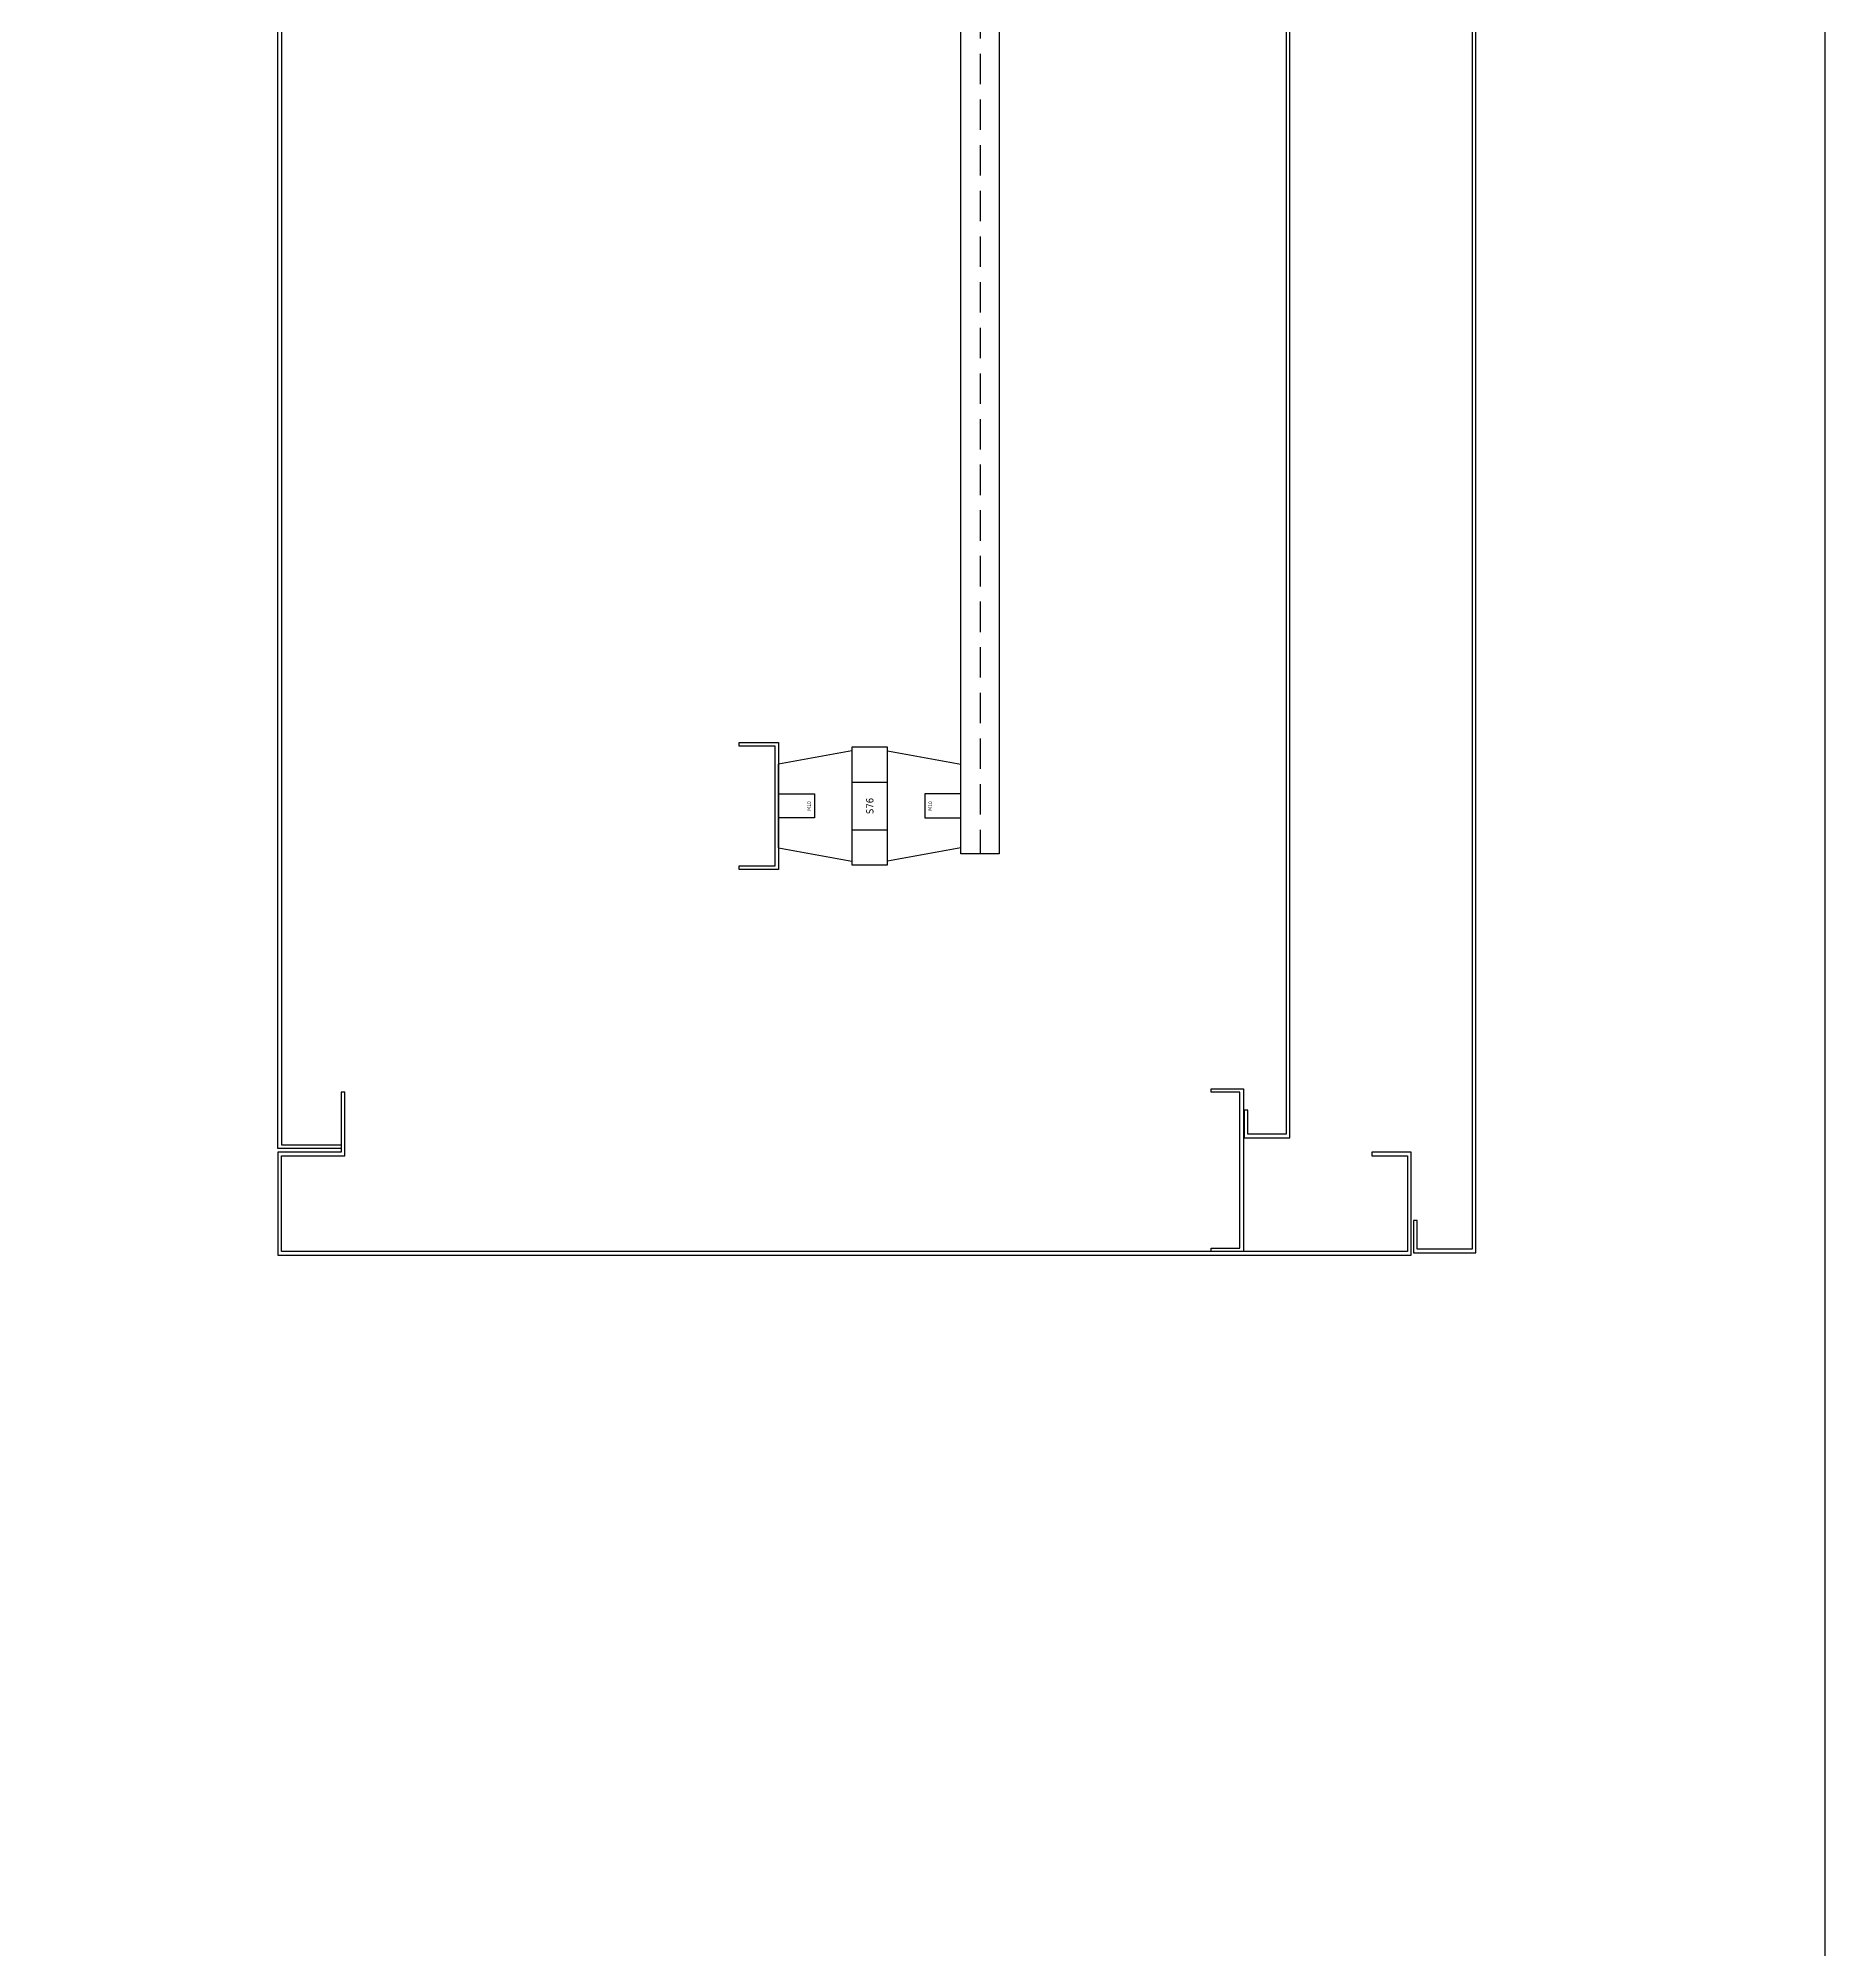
# Model space of a CAD drawing. Header units: millimetres. Extents: x 0 to 5940, y 0 to 4200.
# Drawn here: x 5194 to 5940, y 1712 to 2510 of the extents above; entities that cross this region are included whole.
import ezdxf
from ezdxf.enums import TextEntityAlignment as Align

# ---------------------------------------------------------------- set-up
doc = ezdxf.new("R2010")
doc.units = ezdxf.units.MM
doc.linetypes.add('HIDDENX2', pattern=[19.05, 12.7, -6.35])
doc.styles.add('Tahoma (Input Text)', font='tahoma.ttf')

# ---------------------------------------------------------------- blocks, each defined once
blk = doc.blocks.new('khungtenAsean2')
at = {"color": 7}
blk.add_lwpolyline([(0, 0), (2970, 0), (2970, -2100), (0, -2100)], close=True, dxfattribs=at)
at = {"color": 1, "style": 'Tahoma (Input Text)', "flags": 8}
for tag, p in [('#03', (506.57, -2019.3)), ('#01', (137.05, -2021.28)), ('#05', (1106.63, -2021.28)), ('#07', (1834.68, -2021.28)), ('#09', (2146.72, -2021.28)), ('#02', (98.46, -2081.28)), ('#04', (486.11, -2081.28)), ('#06', (1065.33, -2081.28)), ('#08', (1817.45, -2081.28)), ('#10', (2146.72, -2081.28))]:
    blk.add_attdef(tag, p, '', height=25, dxfattribs=at)
blk.add_attdef('#11', text='', height=25, dxfattribs=at).set_placement((2914.99, -2067.35), align=Align.CENTER)
blk = doc.blocks.new('su76-1')
at = {"color": 1}
for p, q in [((-17.5, 76), (-23, 45.5)), ((-17.5, 76), (17.5, 76)), ((23, 45.5), (17.5, 76)), ((24.5, 45.5), (-24.5, 45.5)), ((-24.5, 45.5), (-24.5, 30.5)), ((-10, 45.5), (-10, 30.5)), ((10, 45.5), (10, 30.5)), ((24.5, 30.5), (24.5, 45.5)), ((-24.5, 30.5), (24.5, 30.5)), ((-23, 30.5), (23, 30.5)), ((-17.5, 0), (-23, 30.5)), ((23, 30.5), (17.5, 0)), ((-17.5, 0), (17.5, 0))]:
    blk.add_line(p, q, dxfattribs=at)
for points in [[(-5, 76), (5, 76), (5, 61), (-5, 61)], [(-5, 0), (5, 0), (5, 15), (-5, 15)]]:
    blk.add_lwpolyline(points, close=True, dxfattribs=at)
at = {"color": 1, "width": 30.0978, "attachment_point": 5}
for s, insert, char_height in [('{\\fTahoma|b0|i0|c0|p34;M10}', (0, 63.29), 1.5), ('{\\fTahoma|b0|i0|c0|p34;S76}', (0, 37.91), 3), ('{\\fTahoma|b0|i0|c0|p34;M10}', (0, 12.71), 1.5)]:
    blk.add_mtext(s, dxfattribs=dict(at, insert=insert, char_height=char_height))

msp = doc.modelspace()

# ---------------------------------------------------------------- linework, layer by layer
at = {"color": 7}
for points in [[(5769.92, 3987.09), (5769.92, 3999.09), (5792.92, 3999.09), (5792.92, 2004.09), (5769.92, 2004.09), (5769.92, 2016.09), (5768.42, 2016.09), (5768.42, 2002.59), (5794.42, 2002.59), (5794.42, 4000.59), (5768.42, 4000.59), (5768.42, 3987.09)], [(5320.92, 3955.59), (5295.92, 3955.59), (5295.92, 2047.59), (5320.92, 2047.59), (5320.92, 2046.09), (5294.42, 2046.09), (5294.42, 3957.09), (5320.92, 3957.09)], [(5750.92, 2043.09), (5765.92, 2043.09), (5765.92, 2003.09), (5295.92, 2003.09), (5295.92, 2043.09), (5322.42, 2043.09), (5322.42, 2069.59), (5320.92, 2069.59), (5320.92, 2044.59), (5294.42, 2044.59), (5294.42, 2001.59), (5767.42, 2001.59), (5767.42, 2044.59), (5750.92, 2044.59)], [(5683.92, 2004.59), (5695.92, 2004.59), (5695.92, 2069.59), (5683.92, 2069.59), (5683.92, 2071.09), (5697.42, 2071.09), (5697.42, 2003.09), (5683.92, 2003.09)]]:
    msp.add_lwpolyline(points, close=True, dxfattribs=at)
at = {"color": 6}
msp.add_lwpolyline([(5699.22, 3941.09), (5699.22, 3951.09), (5715.22, 3951.09), (5715.22, 2052.09), (5699.22, 2052.09), (5699.22, 2062.09), (5697.72, 2062.09), (5697.72, 2050.59), (5716.72, 2050.59), (5716.72, 3952.59), (5697.72, 3952.59), (5697.72, 3941.09)], close=True, dxfattribs=at)
at = {"color": 1}
msp.add_lwpolyline([(5620.92, 3191.59), (5620.92, 3261.59), (5636.92, 3261.59), (5636.92, 3187.81, -0.123928), (5636.8, 3187.34), (5595.54, 3147.78, 0.123928), (5595.42, 3147.31), (5595.42, 2169.09), (5579.42, 2169.09), (5579.42, 3151.59)], format="xyb", close=True, dxfattribs=at)
at = {"color": 1, "linetype": 'HIDDENX2'}
msp.add_lwpolyline([(5628.92, 3261.59), (5628.89, 3190.48), (5587.54, 3150.69), (5587.54, 2169.09)], dxfattribs=at)
at = {"color": 8}
msp.add_lwpolyline([(5486.92, 2164.09), (5501.92, 2164.09), (5501.92, 2214.09), (5486.92, 2214.09), (5486.92, 2215.59), (5503.42, 2215.59), (5503.42, 2162.59), (5486.92, 2162.59)], close=True, dxfattribs=at)

# ---------------------------------------------------------------- block references
at = {"color": 7, "xscale": 2, "yscale": 2, "zscale": 2}
msp.add_blockref('khungtenAsean2', (0, 4200), dxfattribs=at)
at = {"color": 2, "rotation": 90}
msp.add_blockref('su76-1', (5579.42, 2189.09), dxfattribs=at)

doc.saveas('drawing.dxf')
